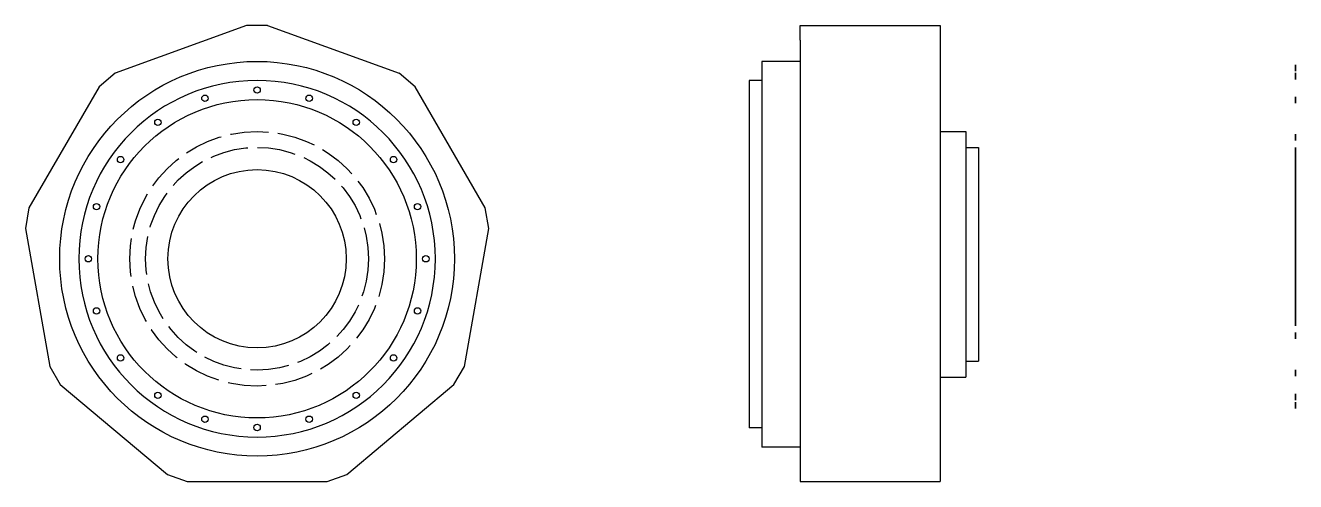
# Model space of a CAD drawing. Header units: inches. Extents: x 16.2 to 36.1, y 3.6 to 10.7.
import ezdxf

# ---------------------------------------------------------------- set-up
doc = ezdxf.new("R2010")
doc.units = ezdxf.units.IN
doc.header["$MEASUREMENT"] = 0
doc.linetypes.add('ACAD_ISO02W100', pattern=[15, 12, -3])
for name, color, linetype in [('Baza_Motor', 1, 'Continuous'), ('Parte_Frontala_Bloc_Motor', 2, 'Continuous'), ('Parte_Posterioara_Bloc_Motor', 3, 'Continuous')]:
    doc.layers.add(name, color=color, linetype=linetype)

# ---------------------------------------------------------------- blocks, each defined once
blk = doc.blocks.new('*U6')
at = {"ltscale": 0.05}
blk.add_circle((0, 0), 0.05, dxfattribs=at)
blk = doc.blocks.new('*U8')
at = {"layer": 'Parte_Frontala_Bloc_Motor', "color": 0, "linetype": 'ByBlock', "lineweight": -2, "transparency": 16777216}
for p, rotation in [((17.418, 14.52), 18.00000000000001), ((19.056, 14.52), 342.0000000000001), ((16.679, 14.144), 36), ((19.794, 14.144), 323.9999999999999), ((16.093, 13.558), 54), ((20.381, 13.558), 306), ((15.717, 12.819), 72), ((20.757, 12.819), 288), ((15.587, 12), 90), ((20.887, 12), 270), ((15.717, 11.181), 108), ((20.757, 11.181), 252), ((16.093, 10.442), 126), ((20.381, 10.442), 234), ((16.679, 9.856), 144), ((19.794, 9.856), 216), ((17.418, 9.48), 162.0000000000001), ((18.237, 9.35), 180), ((19.056, 9.48), 197.9999999999999)]:
    blk.add_blockref('*U6', p, dxfattribs=dict(at, rotation=rotation))
blk.add_blockref('*U6', (18.237, 14.65), dxfattribs=at)

msp = doc.modelspace()

# ---------------------------------------------------------------- linework, layer by layer
at = {"layer": 'Baza_Motor', "extrusion": (-0.34202, 0.939693, 4.17307e-16)}
msp.add_line((19.645, 10.737, 2.2), (17.578, 9.985, 2.2), dxfattribs=at)
at = {"layer": 'Baza_Motor', "extrusion": (1.08706e-14, 1, 4.44089e-16)}
msp.add_line((19.972, 10.737, 2.2), (19.645, 10.737, 2.2), dxfattribs=at)
at = {"layer": 'Baza_Motor'}
for p, q in [((19.972, 10.737, 2.2), (22.039, 9.985, 2.2)), ((28.338, 10.737), (30.538, 10.737)), ((30.538, 10.737), (30.538, 10.504)), ((28.338, 10.504), (28.338, 3.783)), ((30.538, 10.504), (30.538, 3.783)), ((23.446, 7.548, 2.2), (23.39, 7.87, 2.2)), ((30.538, 3.783), (30.538, 3.572)), ((28.338, 3.572), (30.538, 3.572))]:
    msp.add_line(p, q, dxfattribs=at)
at = {"layer": 'Baza_Motor', "ltscale": 0.05}
for p, q in [((28.338, 10.504), (28.338, 10.737)), ((28.338, 3.783), (28.338, 3.572))]:
    msp.add_line(p, q, dxfattribs=at)
at = {"layer": 'Baza_Motor', "extrusion": (-0.642788, 0.766044, 3.40192e-16)}
msp.add_line((17.578, 9.985, 2.2), (17.327, 9.775, 2.2), dxfattribs=at)
at = {"layer": 'Baza_Motor', "extrusion": (0.642788, 0.766044, 3.40192e-16)}
msp.add_line((22.29, 9.775, 2.2), (22.039, 9.985, 2.2), dxfattribs=at)
at = {"layer": 'Baza_Motor', "extrusion": (-0.866025, 0.5, 2.22045e-16)}
msp.add_line((17.327, 9.775, 2.2), (16.227, 7.87, 2.2), dxfattribs=at)
at = {"layer": 'Baza_Motor', "extrusion": (0.866025, 0.5, 2.22045e-16)}
msp.add_line((23.39, 7.87, 2.2), (22.29, 9.775, 2.2), dxfattribs=at)
at = {"layer": 'Baza_Motor', "extrusion": (-0.984808, 0.173648, 7.71153e-17)}
msp.add_line((16.227, 7.87, 2.2), (16.171, 7.548, 2.2), dxfattribs=at)
at = {"layer": 'Baza_Motor', "extrusion": (0.984808, 0.173648, 7.71153e-17)}
msp.add_line((23.446, 7.548, 2.2), (23.39, 7.87, 2.2), dxfattribs=at)
at = {"layer": 'Baza_Motor', "extrusion": (-0.984808, -0.173648, -7.71153e-17)}
msp.add_line((16.171, 7.548, 2.2), (16.553, 5.381, 2.2), dxfattribs=at)
at = {"layer": 'Baza_Motor', "extrusion": (0.984808, -0.173648, -7.71153e-17)}
msp.add_line((23.064, 5.381, 2.2), (23.446, 7.548, 2.2), dxfattribs=at)
at = {"layer": 'Baza_Motor', "extrusion": (-0.866025, -0.5, -2.22045e-16)}
msp.add_line((16.553, 5.381, 2.2), (16.716, 5.098, 2.2), dxfattribs=at)
at = {"layer": 'Baza_Motor', "extrusion": (0.866025, -0.5, -2.22045e-16)}
msp.add_line((22.901, 5.098, 2.2), (23.064, 5.381, 2.2), dxfattribs=at)
at = {"layer": 'Baza_Motor', "extrusion": (-0.642788, -0.766044, -3.40192e-16)}
msp.add_line((16.716, 5.098, 2.2), (18.401, 3.684, 2.2), dxfattribs=at)
at = {"layer": 'Baza_Motor', "extrusion": (0.642788, -0.766044, -3.40192e-16)}
msp.add_line((21.216, 3.684, 2.2), (22.901, 5.098, 2.2), dxfattribs=at)
at = {"layer": 'Baza_Motor', "extrusion": (-0.34202, -0.939693, -4.17307e-16)}
msp.add_line((18.401, 3.684, 2.2), (18.709, 3.572, 2.2), dxfattribs=at)
at = {"layer": 'Baza_Motor', "extrusion": (0.34202, -0.939693, -4.17307e-16)}
msp.add_line((20.909, 3.572, 2.2), (21.216, 3.684, 2.2), dxfattribs=at)
at = {"layer": 'Baza_Motor', "extrusion": (8.07435e-16, -1, -4.44089e-16)}
msp.add_line((18.709, 3.572, 2.2), (20.909, 3.572, 2.2), dxfattribs=at)
at = {"layer": 'Parte_Frontala_Bloc_Motor'}
for p, q in [((27.738, 10.172), (27.738, 4.115)), ((27.538, 9.872), (27.538, 4.415))]:
    msp.add_line(p, q, dxfattribs=at)
at = {"layer": 'Parte_Frontala_Bloc_Motor', "ltscale": 0.05}
for p, q in [((28.338, 10.172), (27.738, 10.172)), ((27.738, 9.872), (27.538, 9.872)), ((27.738, 4.415), (27.538, 4.415)), ((28.338, 4.115), (27.738, 4.115))]:
    msp.add_line(p, q, dxfattribs=at)
at = {"layer": 'Parte_Frontala_Bloc_Motor'}
for radius in [3.1, 2.5, 1.4]:
    msp.add_circle((19.809, 7.072, 2.2), radius, dxfattribs=at)
at = {"layer": 'Parte_Frontala_Bloc_Motor', "extrusion": (-2.77894e-31, 4.44089e-16, -1)}
msp.add_circle((-19.809, 7.072, -2.2), 2.8, dxfattribs=at)
at = {"layer": 'Parte_Frontala_Bloc_Motor', "ltscale": 0.05}
for centre in [(18.99, 9.593, 2.2), (19.809, 9.722, 2.2), (20.627, 9.593, 2.2), (18.251, 9.216, 2.2), (21.366, 9.216, 2.2), (17.665, 8.63, 2.2), (21.952, 8.63, 2.2), (17.288, 7.891, 2.2), (22.329, 7.891, 2.2), (17.159, 7.072, 2.2), (22.459, 7.072, 2.2), (17.288, 6.253, 2.2), (22.329, 6.253, 2.2), (17.665, 5.515, 2.2), (21.952, 5.515, 2.2), (18.251, 4.928, 2.2), (21.366, 4.928, 2.2), (18.99, 4.552, 2.2), (20.627, 4.552, 2.2), (19.809, 4.422, 2.2)]:
    msp.add_circle(centre, 0.05, dxfattribs=at)
at = {"layer": 'Parte_Frontala_Bloc_Motor', "extrusion": (-1, 0, -2.22045e-16)}
msp.add_circle((-7.42, 5.592, -36.118), 1.4, dxfattribs=at)
at = {"layer": 'Parte_Posterioara_Bloc_Motor', "ltscale": 0.05}
for p, q in [((30.538, 9.072), (30.938, 9.072)), ((30.938, 8.822), (31.138, 8.822)), ((30.938, 5.465), (31.138, 5.465)), ((30.538, 5.215), (30.938, 5.215))]:
    msp.add_line(p, q, dxfattribs=at)
at = {"layer": 'Parte_Posterioara_Bloc_Motor'}
for p, q in [((30.938, 9.072), (30.938, 5.215)), ((31.138, 8.822), (31.138, 5.465))]:
    msp.add_line(p, q, dxfattribs=at)
at = {"layer": 'Parte_Posterioara_Bloc_Motor', "linetype": 'ACAD_ISO02W100', "ltscale": 0.05}
for radius in [2, 1.75]:
    msp.add_circle((19.809, 7.072, 2.2), radius, dxfattribs=at)

# ---------------------------------------------------------------- block references
at = {"layer": 'Parte_Frontala_Bloc_Motor', "extrusion": (-1, -4.44089e-16, -2.22045e-16), "rotation": 90}
msp.add_blockref('*U8', (4.58, -12.644, -36.118), dxfattribs=at)

doc.saveas('drawing.dxf')
